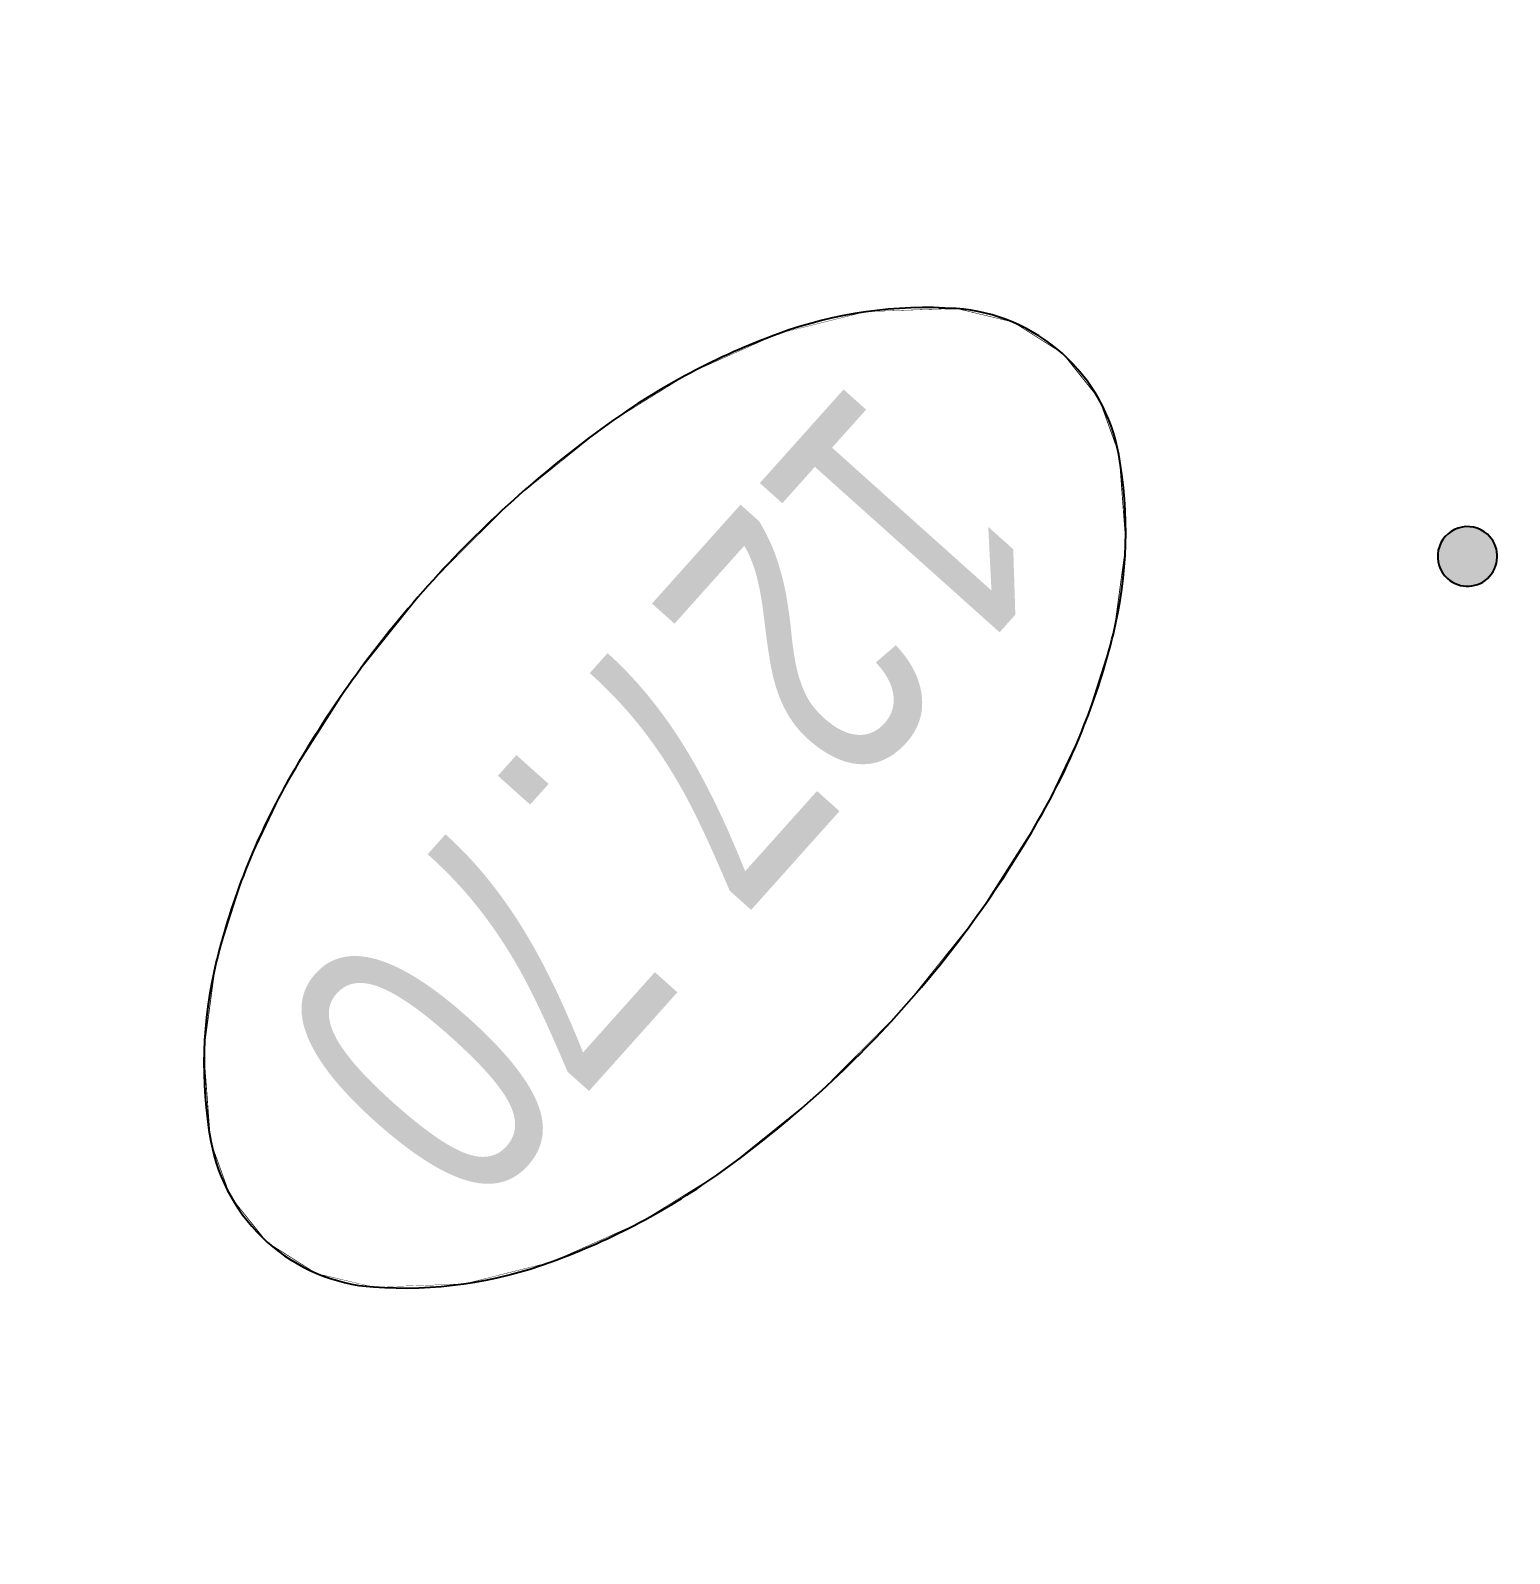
# Model space of a CAD drawing. Header units: metres. Extents: x -2858 to 512, y -1995 to 1252.
# Drawn here: x -1123.805 to -1121.385, y -982.713 to -980.222 of the extents above; entities that cross this region are included whole.
import ezdxf
from ezdxf.enums import TextEntityAlignment as Align

# ---------------------------------------------------------------- set-up
doc = ezdxf.new("R2010")
doc.units = ezdxf.units.M
doc.layers.add('04-NIV-COT', color=1, linetype='Continuous')
doc.layers.add('04-NIV-MSQ', color=255, linetype='Continuous', lineweight=0)
doc.styles.add('ARIAL', font='arial.ttf')

# ---------------------------------------------------------------- blocks, each defined once
blk = doc.blocks.new('NIV-HG')
h = blk.add_hatch(color=256)
edge = h.paths.add_edge_path()
edge.add_arc((0.1, -0.1), 0.01875, 180, 360)
edge.add_arc((0.1, -0.1), 0.01875, 0, 180)
blk.add_lwpolyline([(0.08125, -0.1, 1), (0.11875, -0.1, 1)], format="xyb", close=True)
at = {"layer": '04-NIV-MSQ', "flags": 128}
blk.add_lwpolyline([(0.175, -0.375), (0.18105, -0.33868), (0.19855, -0.30629), (0.23786, -0.26538), (0.28483, -0.23358), (0.34038, -0.20865), (0.3988, -0.1915), (0.47395, -0.17914), (0.55, -0.175), (0.62605, -0.17914), (0.7012, -0.1915), (0.75962, -0.20865), (0.81517, -0.23358), (0.86214, -0.26538), (0.90145, -0.30629), (0.91895, -0.33868), (0.925, -0.375), (0.91895, -0.41132), (0.90145, -0.44371), (0.86214, -0.48462), (0.81517, -0.51642), (0.75962, -0.54135), (0.7012, -0.5585), (0.62605, -0.57086), (0.55, -0.575), (0.47395, -0.57086), (0.3988, -0.5585), (0.34038, -0.54135), (0.28483, -0.51642), (0.23786, -0.48462), (0.19855, -0.44371), (0.18105, -0.41132)], close=True, dxfattribs=at)
blk.add_wipeout([(0.175, -0.375), (0.18105, -0.33868), (0.19855, -0.30629), (0.23786, -0.26538), (0.28483, -0.23358), (0.34038, -0.20865), (0.3988, -0.1915), (0.47395, -0.17914), (0.55, -0.175), (0.62605, -0.17914), (0.7012, -0.1915), (0.75962, -0.20865), (0.81517, -0.23358), (0.86214, -0.26538), (0.90145, -0.30629), (0.91895, -0.33868), (0.925, -0.375), (0.91895, -0.41132), (0.90145, -0.44371), (0.86214, -0.48462), (0.81517, -0.51642), (0.75962, -0.54135), (0.7012, -0.5585), (0.62605, -0.57086), (0.55, -0.575), (0.47395, -0.57086), (0.3988, -0.5585), (0.34038, -0.54135), (0.28483, -0.51642), (0.23786, -0.48462), (0.19855, -0.44371), (0.18105, -0.41132)]).dxf.layer = '04-NIV-MSQ'
blk.add_lwpolyline([(0.175, -0.375, 0.166601), (0.19855, -0.44371, 0.105514), (0.28483, -0.51642, 0.068239), (0.3988, -0.5585, 0.054409), (0.55, -0.575, 0.054409), (0.7012, -0.5585, 0.068239), (0.81517, -0.51642, 0.105514), (0.90145, -0.44371, 0.166601), (0.925, -0.375, 0.166601), (0.90145, -0.30629, 0.105514), (0.81517, -0.23358, 0.068239), (0.7012, -0.1915, 0.054409), (0.55, -0.175, 0.054409), (0.3988, -0.1915, 0.068239), (0.28483, -0.23358, 0.105514), (0.19855, -0.30629, 0.166601)], format="xyb", close=True)
at = {"style": 'ARIAL', "width": 0.75}
blk.add_attdef('COTE', text='', height=0.175, dxfattribs=at).set_placement((0.55, -0.375), align=Align.MIDDLE_CENTER)

msp = doc.modelspace()

# ---------------------------------------------------------------- block references
at = {"layer": '04-NIV-COT', "xscale": 2.600000000000001, "yscale": 2.600000000000001, "zscale": 2.600000000000001, "rotation": 228.1617603435354}
msp.add_blockref('NIV-HG', (-1121.0872, -981.0619), dxfattribs=at).add_auto_attribs({'COTE': '127.70'})

# ---------------------------------------------------------------- next in the draw order: block references
msp.add_blockref('NIV-HG', (-1121.0872, -981.0619), dxfattribs=at).add_auto_attribs({'COTE': '127.70'})

doc.saveas('drawing.dxf')
